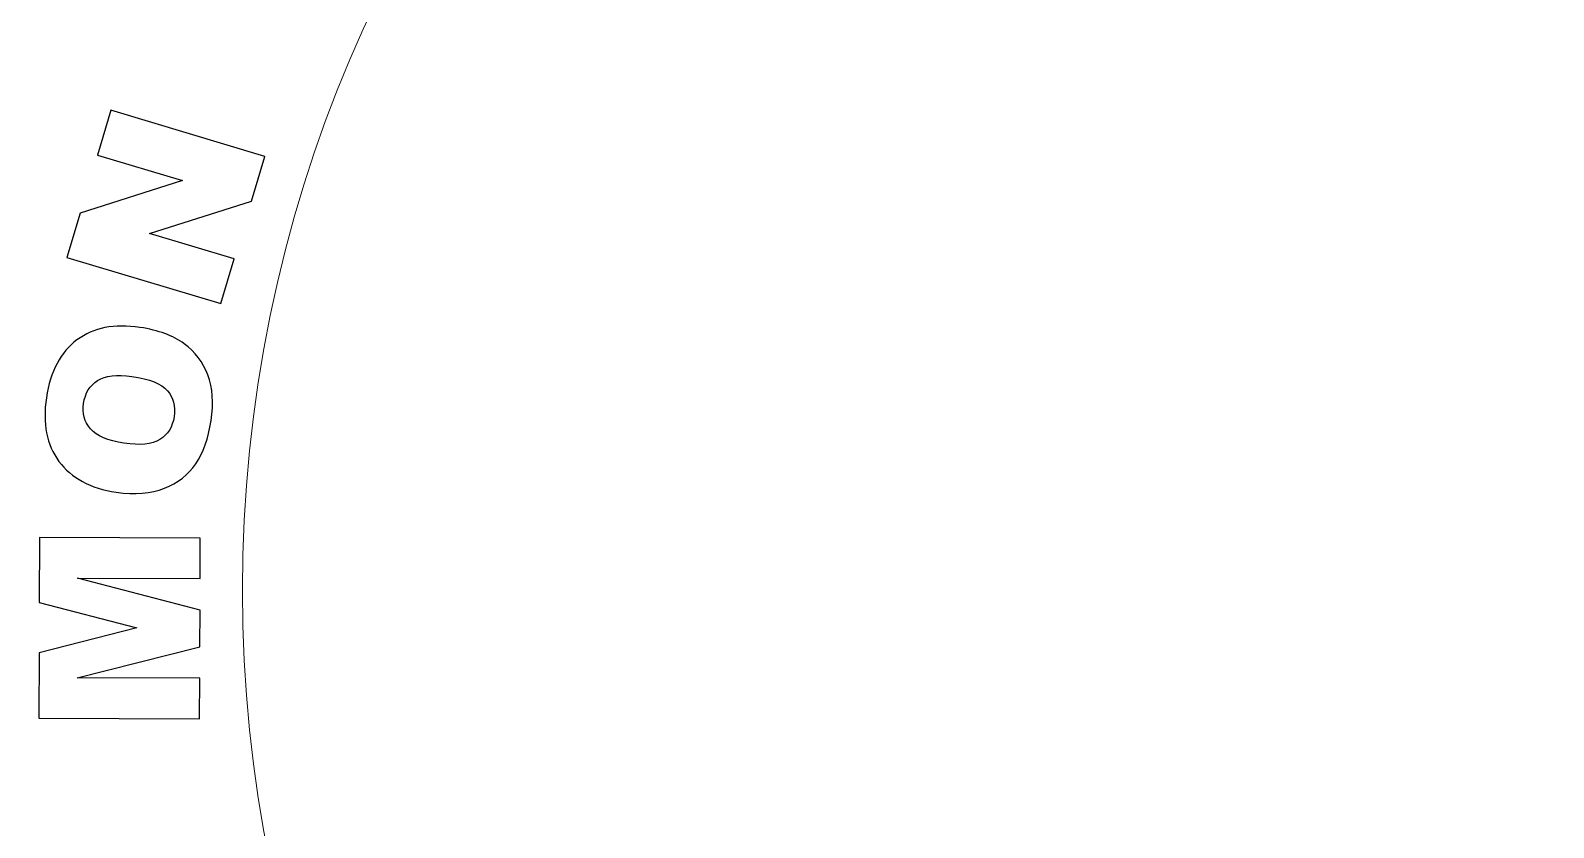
# Model space of a CAD drawing. Header units: millimetres. Extents: x -84 to 196, y -140 to 140.
# Drawn here: x -30.9 to 52.8, y -13 to 30.8 of the extents above; entities that cross this region are included whole.
import ezdxf

# ---------------------------------------------------------------- set-up
doc = ezdxf.new("R2010")
doc.units = ezdxf.units.MM
doc.header["$MEASUREMENT"] = 0
doc.layers.add('Layer 1', color=7, linetype='Continuous')

msp = doc.modelspace()

# ---------------------------------------------------------------- linework, layer by layer
at = {"layer": 'Layer 1', "color": 250, "lineweight": 9}
for points, knots in [([(55.7075, 140.0117), (133.0273, 140.0117), (195.7074, 77.3315), (195.7074, 0.0116), (195.7074, 0.0116), (195.7074, -77.3083), (133.0273, -139.9884), (55.7074, -139.9884), (55.7074, -139.9884), (-21.6125, -139.9884), (-84.2927, -77.3083), (-84.2927, 0.0116), (-84.2927, 0.0116), (-84.2927, 77.3315), (-21.6125, 140.0116), (55.7075, 140.0117)], [0, 0, 0, 0, 0.2, 0.2, 0.2, 0.2, 0.4, 0.4, 0.4, 0.4, 0.6, 0.6, 0.6, 0.6, 1, 1, 1, 1]), ([(56.199, 120.1045), (122.473, 120.1045), (176.1989, 66.3785), (176.1989, 0.1044), (176.1989, 0.1044), (176.1989, -66.1697), (122.473, -119.8956), (56.1989, -119.8956), (56.1989, -119.8956), (-10.0752, -119.8956), (-63.8011, -66.1697), (-63.8011, 0.1044), (-63.8011, 0.1044), (-63.8011, 66.3785), (-10.0752, 120.1044), (56.199, 120.1045)], [0, 0, 0, 0, 0.2, 0.2, 0.2, 0.2, 0.4, 0.4, 0.4, 0.4, 0.6, 0.6, 0.6, 0.6, 1, 1, 1, 1]), ([(56.199, 117.6046), (121.0925, 117.6046), (173.6989, 64.9979), (173.6989, 0.1044), (173.6989, 0.1044), (173.6989, -64.7891), (121.0924, -117.3956), (56.1989, -117.3956), (56.1989, -117.3956), (-8.6946, -117.3956), (-61.3011, -64.7891), (-61.3011, 0.1044), (-61.3011, 0.1044), (-61.3011, 64.998), (-8.6946, 117.6044), (56.199, 117.6046)], [0, 0, 0, 0, 0.2, 0.2, 0.2, 0.2, 0.4, 0.4, 0.4, 0.4, 0.6, 0.6, 0.6, 0.6, 1, 1, 1, 1]), ([(56.199, 97.6045), (110.0469, 97.6045), (153.6989, 53.9522), (153.6989, 0.1044), (153.6989, 0.1044), (153.6989, -53.7434), (110.0467, -97.3956), (56.1989, -97.3956), (56.1989, -97.3956), (2.3512, -97.3956), (-41.3011, -53.7434), (-41.3011, 0.1044), (-41.3011, 0.1044), (-41.3011, 53.9523), (2.3511, 97.6044), (56.199, 97.6045)], [0, 0, 0, 0, 0.2, 0.2, 0.2, 0.2, 0.4, 0.4, 0.4, 0.4, 0.6, 0.6, 0.6, 0.6, 1, 1, 1, 1]), ([(56.199, 95.1045), (108.6662, 95.1045), (151.1989, 52.5714), (151.1989, 0.1044), (151.1989, 0.1044), (151.1989, -52.3626), (108.666, -94.8956), (56.1989, -94.8956), (56.1989, -94.8956), (3.7318, -94.8956), (-38.8011, -52.3626), (-38.8011, 0.1044), (-38.8011, 0.1044), (-38.8011, 52.5715), (3.7318, 95.1044), (56.199, 95.1045)], [0, 0, 0, 0, 0.2, 0.2, 0.2, 0.2, 0.4, 0.4, 0.4, 0.4, 0.6, 0.6, 0.6, 0.6, 1, 1, 1, 1]), ([(55.7075, 75.0118), (97.1287, 75.0118), (130.7074, 41.4329), (130.7074, 0.0116), (130.7074, 0.0116), (130.7074, -41.4096), (97.1287, -74.9884), (55.7074, -74.9884), (55.7074, -74.9884), (14.2861, -74.9884), (-19.2926, -41.4097), (-19.2926, 0.0116), (-19.2926, 0.0116), (-19.2926, 41.433), (14.2861, 75.0116), (55.7075, 75.0118)], [0, 0, 0, 0, 0.2, 0.2, 0.2, 0.2, 0.4, 0.4, 0.4, 0.4, 0.6, 0.6, 0.6, 0.6, 1, 1, 1, 1]), ([(-28.9569, 18.3193), (-28.9569, 18.3193), (-28.2246, 20.7624), (-28.2246, 20.7624), (-28.2246, 20.7624), (-28.2246, 20.7624), (-22.584, 22.5437), (-22.584, 22.5437), (-22.584, 22.5437), (-22.584, 22.5437), (-27.2664, 23.9493), (-27.2664, 23.9493), (-27.2664, 23.9493), (-27.2664, 23.9493), (-26.528, 26.4173), (-26.528, 26.4173), (-26.528, 26.4173), (-26.528, 26.4173), (-18.0592, 23.8766), (-18.0592, 23.8766), (-18.0592, 23.8766), (-18.0592, 23.8766), (-18.7997, 21.4106), (-18.7997, 21.4106), (-18.7997, 21.4106), (-18.7997, 21.4106), (-24.4012, 19.6337), (-24.4012, 19.6337), (-24.4012, 19.6337), (-24.4012, 19.6337), (-19.7517, 18.2382), (-19.7517, 18.2382), (-19.7517, 18.2382), (-19.7517, 18.2382), (-20.4902, 15.7786), (-20.4902, 15.7786), (-20.4902, 15.7786), (-20.4902, 15.7786), (-28.9569, 18.3193), (-28.9569, 18.3193)], [0, 0, 0, 0, 0.0909091, 0.0909091, 0.0909091, 0.0909091, 0.1818182, 0.1818182, 0.1818182, 0.1818182, 0.2727273, 0.2727273, 0.2727273, 0.2727273, 0.3636364, 0.3636364, 0.3636364, 0.3636364, 0.4545455, 0.4545455, 0.4545455, 0.4545455, 0.5454545, 0.5454545, 0.5454545, 0.5454545, 0.6363636, 0.6363636, 0.6363636, 0.6363636, 0.7272727, 0.7272727, 0.7272727, 0.7272727, 0.8181818, 0.8181818, 0.8181818, 0.8181818, 1, 1, 1, 1]), ([(-26.2301, 5.4058), (-27.6569, 5.6208), (-28.7065, 6.187), (-29.3827, 7.1025), (-29.3827, 7.1025), (-30.0568, 8.0159), (-30.2874, 9.1839), (-30.0723, 10.6025), (-30.0723, 10.6025), (-29.8532, 12.0562), (-29.2932, 13.1179), (-28.3922, 13.7859), (-28.3922, 13.7859), (-27.4932, 14.4539), (-26.3396, 14.6823), (-24.9333, 14.4693), (-24.9333, 14.4693), (-23.912, 14.3166), (-23.1002, 14.0169), (-22.4997, 13.5746), (-22.4997, 13.5746), (-21.8973, 13.1322), (-21.465, 12.5596), (-21.1992, 11.8548), (-21.1992, 11.8548), (-20.9332, 11.1498), (-20.8746, 10.3125), (-21.0213, 9.3427), (-21.0213, 9.3427), (-21.1701, 8.3586), (-21.4492, 7.5653), (-21.8607, 6.9669), (-21.8607, 6.9669), (-22.2721, 6.3688), (-22.8487, 5.9221), (-23.5886, 5.6231), (-23.5886, 5.6231), (-24.3284, 5.3242), (-25.2088, 5.251), (-26.2301, 5.4058)], [0, 0, 0, 0, 0.0909091, 0.0909091, 0.0909091, 0.0909091, 0.1818182, 0.1818182, 0.1818182, 0.1818182, 0.2727273, 0.2727273, 0.2727273, 0.2727273, 0.3636364, 0.3636364, 0.3636364, 0.3636364, 0.4545455, 0.4545455, 0.4545455, 0.4545455, 0.5454545, 0.5454545, 0.5454545, 0.5454545, 0.6363636, 0.6363636, 0.6363636, 0.6363636, 0.7272727, 0.7272727, 0.7272727, 0.7272727, 0.8181818, 0.8181818, 0.8181818, 0.8181818, 1, 1, 1, 1]), ([(-25.8097, 8.1052), (-24.9284, 7.9704), (-24.2702, 8.0387), (-23.8348, 8.3078), (-23.8348, 8.3078), (-23.3995, 8.5789), (-23.1397, 8.9955), (-23.0553, 9.5597), (-23.0553, 9.5597), (-22.9669, 10.1384), (-23.0879, 10.6174), (-23.4164, 10.9907), (-23.4164, 10.9907), (-23.7471, 11.366), (-24.4004, 11.6272), (-25.3784, 11.776), (-25.3784, 11.776), (-26.2, 11.9005), (-26.8253, 11.8242), (-27.2564, 11.551), (-27.2564, 11.551), (-27.6855, 11.2758), (-27.9433, 10.855), (-28.0298, 10.2868), (-28.0298, 10.2868), (-28.1101, 9.7433), (-27.985, 9.2765), (-27.6481, 8.8888), (-27.6481, 8.8888), (-27.3134, 8.5012), (-26.7012, 8.2378), (-25.8097, 8.1052)], [0, 0, 0, 0, 0.1111111, 0.1111111, 0.1111111, 0.1111111, 0.2222222, 0.2222222, 0.2222222, 0.2222222, 0.3333333, 0.3333333, 0.3333333, 0.3333333, 0.4444444, 0.4444444, 0.4444444, 0.4444444, 0.5555556, 0.5555556, 0.5555556, 0.5555556, 0.6666667, 0.6666667, 0.6666667, 0.6666667, 0.7777778, 0.7777778, 0.7777778, 0.7777778, 1, 1, 1, 1]), ([(-30.4873, -7.0251), (-30.4873, -7.0251), (-30.475, -3.4321), (-30.475, -3.4321), (-30.475, -3.4321), (-30.475, -3.4321), (-25.0937, -2.0636), (-25.0937, -2.0636), (-25.0937, -2.0636), (-25.0937, -2.0636), (-30.4667, -0.6643), (-30.4667, -0.6643), (-30.4667, -0.6643), (-30.4667, -0.6643), (-30.4544, 2.9164), (-30.4544, 2.9164), (-30.4544, 2.9164), (-30.4544, 2.9164), (-21.6159, 2.8856), (-21.6159, 2.8856), (-21.6159, 2.8856), (-21.6159, 2.8856), (-21.622, 0.6548), (-21.622, 0.6548), (-21.622, 0.6548), (-21.622, 0.6548), (-28.3636, 0.6776), (-28.3636, 0.6776), (-28.3636, 0.6776), (-28.3636, 0.6776), (-21.6282, -1.0757), (-21.6282, -1.0757), (-21.6282, -1.0757), (-21.6282, -1.0757), (-21.6364, -3.0945), (-21.6364, -3.0945), (-21.6364, -3.0945), (-21.6364, -3.0945), (-28.3821, -4.7964), (-28.3821, -4.7964), (-28.3821, -4.7964), (-28.3821, -4.7964), (-21.6426, -4.8191), (-21.6426, -4.8191), (-21.6426, -4.8191), (-21.6426, -4.8191), (-21.6488, -7.0559), (-21.6488, -7.0559), (-21.6488, -7.0559), (-21.6488, -7.0559), (-30.4873, -7.0251), (-30.4873, -7.0251)], [0, 0, 0, 0, 0.0714286, 0.0714286, 0.0714286, 0.0714286, 0.1428571, 0.1428571, 0.1428571, 0.1428571, 0.2142857, 0.2142857, 0.2142857, 0.2142857, 0.2857143, 0.2857143, 0.2857143, 0.2857143, 0.3571429, 0.3571429, 0.3571429, 0.3571429, 0.4285714, 0.4285714, 0.4285714, 0.4285714, 0.5, 0.5, 0.5, 0.5, 0.5714286, 0.5714286, 0.5714286, 0.5714286, 0.6428571, 0.6428571, 0.6428571, 0.6428571, 0.7142857, 0.7142857, 0.7142857, 0.7142857, 0.7857143, 0.7857143, 0.7857143, 0.7857143, 0.8571429, 0.8571429, 0.8571429, 0.8571429, 1, 1, 1, 1])]:
    msp.add_open_spline(points, degree=3, knots=knots, dxfattribs=at)
at = {"layer": 'Layer 1', "color": 7}
for points, knots in [([(-28.9569, 18.3193), (-28.9569, 18.3193), (-28.2246, 20.7624), (-28.2246, 20.7624), (-28.2246, 20.7624), (-28.2246, 20.7624), (-22.584, 22.5437), (-22.584, 22.5437), (-22.584, 22.5437), (-22.584, 22.5437), (-27.2664, 23.9493), (-27.2664, 23.9493), (-27.2664, 23.9493), (-27.2664, 23.9493), (-26.528, 26.4173), (-26.528, 26.4173), (-26.528, 26.4173), (-26.528, 26.4173), (-18.0592, 23.8766), (-18.0592, 23.8766), (-18.0592, 23.8766), (-18.0592, 23.8766), (-18.7997, 21.4106), (-18.7997, 21.4106), (-18.7997, 21.4106), (-18.7997, 21.4106), (-24.4012, 19.6337), (-24.4012, 19.6337), (-24.4012, 19.6337), (-24.4012, 19.6337), (-19.7517, 18.2382), (-19.7517, 18.2382), (-19.7517, 18.2382), (-19.7517, 18.2382), (-20.4902, 15.7786), (-20.4902, 15.7786), (-20.4902, 15.7786), (-20.4902, 15.7786), (-28.9569, 18.3193), (-28.9569, 18.3193)], [0, 0, 0, 0, 0.0909091, 0.0909091, 0.0909091, 0.0909091, 0.1818182, 0.1818182, 0.1818182, 0.1818182, 0.2727273, 0.2727273, 0.2727273, 0.2727273, 0.3636364, 0.3636364, 0.3636364, 0.3636364, 0.4545455, 0.4545455, 0.4545455, 0.4545455, 0.5454545, 0.5454545, 0.5454545, 0.5454545, 0.6363636, 0.6363636, 0.6363636, 0.6363636, 0.7272727, 0.7272727, 0.7272727, 0.7272727, 0.8181818, 0.8181818, 0.8181818, 0.8181818, 1, 1, 1, 1]), ([(-26.2301, 5.4058), (-27.6569, 5.6208), (-28.7065, 6.187), (-29.3827, 7.1025), (-29.3827, 7.1025), (-30.0568, 8.0159), (-30.2874, 9.1839), (-30.0723, 10.6025), (-30.0723, 10.6025), (-29.8532, 12.0562), (-29.2932, 13.1179), (-28.3922, 13.7859), (-28.3922, 13.7859), (-27.4932, 14.4539), (-26.3396, 14.6823), (-24.9333, 14.4693), (-24.9333, 14.4693), (-23.912, 14.3166), (-23.1002, 14.0169), (-22.4997, 13.5746), (-22.4997, 13.5746), (-21.8973, 13.1322), (-21.465, 12.5596), (-21.1992, 11.8548), (-21.1992, 11.8548), (-20.9332, 11.1498), (-20.8746, 10.3125), (-21.0213, 9.3427), (-21.0213, 9.3427), (-21.1701, 8.3586), (-21.4492, 7.5653), (-21.8607, 6.9669), (-21.8607, 6.9669), (-22.2721, 6.3688), (-22.8487, 5.9221), (-23.5886, 5.6231), (-23.5886, 5.6231), (-24.3284, 5.3242), (-25.2088, 5.251), (-26.2301, 5.4058)], [0, 0, 0, 0, 0.0909091, 0.0909091, 0.0909091, 0.0909091, 0.1818182, 0.1818182, 0.1818182, 0.1818182, 0.2727273, 0.2727273, 0.2727273, 0.2727273, 0.3636364, 0.3636364, 0.3636364, 0.3636364, 0.4545455, 0.4545455, 0.4545455, 0.4545455, 0.5454545, 0.5454545, 0.5454545, 0.5454545, 0.6363636, 0.6363636, 0.6363636, 0.6363636, 0.7272727, 0.7272727, 0.7272727, 0.7272727, 0.8181818, 0.8181818, 0.8181818, 0.8181818, 1, 1, 1, 1]), ([(-25.8097, 8.1052), (-24.9284, 7.9704), (-24.2702, 8.0387), (-23.8348, 8.3078), (-23.8348, 8.3078), (-23.3995, 8.5789), (-23.1397, 8.9955), (-23.0553, 9.5597), (-23.0553, 9.5597), (-22.9669, 10.1384), (-23.0879, 10.6174), (-23.4164, 10.9907), (-23.4164, 10.9907), (-23.7471, 11.366), (-24.4004, 11.6272), (-25.3784, 11.776), (-25.3784, 11.776), (-26.2, 11.9005), (-26.8253, 11.8242), (-27.2564, 11.551), (-27.2564, 11.551), (-27.6855, 11.2758), (-27.9433, 10.855), (-28.0298, 10.2868), (-28.0298, 10.2868), (-28.1101, 9.7433), (-27.985, 9.2765), (-27.6481, 8.8888), (-27.6481, 8.8888), (-27.3134, 8.5012), (-26.7012, 8.2378), (-25.8097, 8.1052)], [0, 0, 0, 0, 0.1111111, 0.1111111, 0.1111111, 0.1111111, 0.2222222, 0.2222222, 0.2222222, 0.2222222, 0.3333333, 0.3333333, 0.3333333, 0.3333333, 0.4444444, 0.4444444, 0.4444444, 0.4444444, 0.5555556, 0.5555556, 0.5555556, 0.5555556, 0.6666667, 0.6666667, 0.6666667, 0.6666667, 0.7777778, 0.7777778, 0.7777778, 0.7777778, 1, 1, 1, 1]), ([(-30.4873, -7.0251), (-30.4873, -7.0251), (-30.475, -3.4321), (-30.475, -3.4321), (-30.475, -3.4321), (-30.475, -3.4321), (-25.0937, -2.0636), (-25.0937, -2.0636), (-25.0937, -2.0636), (-25.0937, -2.0636), (-30.4667, -0.6643), (-30.4667, -0.6643), (-30.4667, -0.6643), (-30.4667, -0.6643), (-30.4544, 2.9164), (-30.4544, 2.9164), (-30.4544, 2.9164), (-30.4544, 2.9164), (-21.6159, 2.8856), (-21.6159, 2.8856), (-21.6159, 2.8856), (-21.6159, 2.8856), (-21.622, 0.6548), (-21.622, 0.6548), (-21.622, 0.6548), (-21.622, 0.6548), (-28.3636, 0.6776), (-28.3636, 0.6776), (-28.3636, 0.6776), (-28.3636, 0.6776), (-21.6282, -1.0757), (-21.6282, -1.0757), (-21.6282, -1.0757), (-21.6282, -1.0757), (-21.6364, -3.0945), (-21.6364, -3.0945), (-21.6364, -3.0945), (-21.6364, -3.0945), (-28.3821, -4.7964), (-28.3821, -4.7964), (-28.3821, -4.7964), (-28.3821, -4.7964), (-21.6426, -4.8191), (-21.6426, -4.8191), (-21.6426, -4.8191), (-21.6426, -4.8191), (-21.6488, -7.0559), (-21.6488, -7.0559), (-21.6488, -7.0559), (-21.6488, -7.0559), (-30.4873, -7.0251), (-30.4873, -7.0251)], [0, 0, 0, 0, 0.0714286, 0.0714286, 0.0714286, 0.0714286, 0.1428571, 0.1428571, 0.1428571, 0.1428571, 0.2142857, 0.2142857, 0.2142857, 0.2142857, 0.2857143, 0.2857143, 0.2857143, 0.2857143, 0.3571429, 0.3571429, 0.3571429, 0.3571429, 0.4285714, 0.4285714, 0.4285714, 0.4285714, 0.5, 0.5, 0.5, 0.5, 0.5714286, 0.5714286, 0.5714286, 0.5714286, 0.6428571, 0.6428571, 0.6428571, 0.6428571, 0.7142857, 0.7142857, 0.7142857, 0.7142857, 0.7857143, 0.7857143, 0.7857143, 0.7857143, 0.8571429, 0.8571429, 0.8571429, 0.8571429, 1, 1, 1, 1])]:
    msp.add_open_spline(points, degree=3, knots=knots, dxfattribs=at)

doc.saveas('drawing.dxf')
